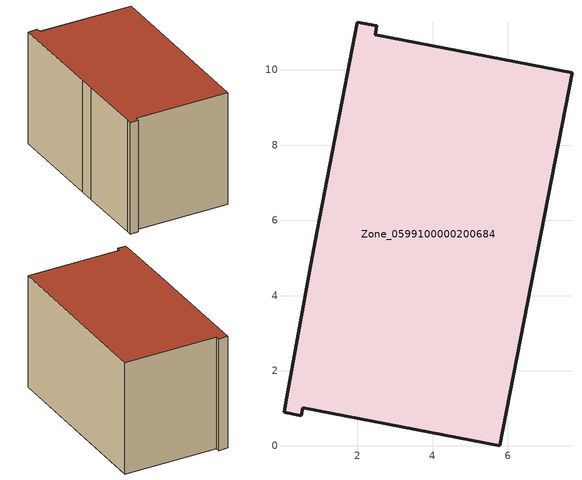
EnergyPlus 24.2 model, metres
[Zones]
Zone_0599100000200684
 floor ground (C_G): 2.48,10.93 7.71,9.92 5.79,0 0.55,1.01 0.51,0.8 0.05,0.89 0.09,1.15 0.75,4.82 0.93,5.74 1.99,11.27 2.52,11.17 z0
 wall outside (C_F): 2.52,11.17 1.99,11.27 0.93,5.74 0.75,4.82 0.09,1.15 0.05,0.89 0.51,0.8 0.55,1.01 5.79,0 7.71,9.92 2.48,10.93 2.52,11.17 z0:6.55
 roof outside (C_R): 7.71,9.92 2.48,10.93 2.52,11.17 1.99,11.27 0.93,5.74 0.75,4.82 0.09,1.15 0.05,0.89 0.51,0.8 0.55,1.01 5.79,0 z6.55
[BUILDING]
Pand.0599100000200684: North Axis=0; Terrain=City; Loads Convergence Tolerance Value=0.04; Temperature Convergence Tolerance Value=0.4; Solar Distribution=FullExterior; Maximum Number of Warmup Days=25; Minimum Number of Warmup Days=1
[Site:Location]
Rotterdam.The.Hague.AP_ZH_NLD Design_Conditions: Latitude=51.96; Longitude=4.45; Time Zone=1; Elevation=-4.5
[SITE:GROUNDTEMPERATURE:BUILDINGSURFACE]
18, 18, 18, 18, 18, 18, 18, 18, 18, 18, 18, 18
[MATERIAL] Thermal Absorptance=0.9; Solar Absorptance=0.7; Visible Absorptance=0.7
Name | Roughness | Thickness | Conductivity | Density | Specific Heat
G.TC.1992-2005 | MediumSmooth | 0.15 | 0.06 | 540 | 1210
F.TC.1992-2005 | Rough | 0.3 | 0.12 | 1920 | 840
R.TC.1992-2005 | MediumRough | 0.2 | 0.08 | 1500 | 1000
[CONSTRUCTION]
C_G: G.TC.1992-2005
C_F: F.TC.1992-2005
C_R: R.TC.1992-2005
[ZONE]
Zone_0599100000200684: Type=1; Multiplier=1; Ceiling Height=Autocalculate; Volume=Autocalculate; Floor Area=autocalculate; Part of Total Floor Area=Yes
[ZONEINFILTRATION:DESIGNFLOWRATE]
Infil_Zone_0599100000200684: Zone or ZoneList or Space or SpaceList=Zone_0599100000200684; Schedule=AlwaysOn; Design Flow Rate Calculation Method=Flow/Area; Flow Rate per Floor Area=0.0015; Constant Term Coefficient=1; Temperature Term Coefficient=0; Velocity Term Coefficient=0; Velocity Squared Term Coefficient=0
[HVACTEMPLATE:ZONE:IDEALLOADSAIRSYSTEM]
Zone_0599100000200684: Maximum Heating Supply Air Temperature=50; Minimum Cooling Supply Air Temperature=13; Maximum Heating Supply Air Humidity Ratio=0.0156; Minimum Cooling Supply Air Humidity Ratio=0.0077; Heating Limit=NoLimit; Cooling Limit=NoLimit; Dehumidification Control Type=ConstantSensibleHeatRatio; Cooling Sensible Heat Ratio=0.7; Dehumidification Setpoint=60; Humidification Control Type=None; Humidification Setpoint=30; Outdoor Air Method=None; Outdoor Air Flow Rate per Person=0.00944; Outdoor Air Flow Rate per Zone Floor Area=0; Outdoor Air Flow Rate per Zone=0; Demand Controlled Ventilation Type=None; Outdoor Air Economizer Type=NoEconomizer; Heat Recovery Type=None; Sensible Heat Recovery Effectiveness=0.7; Latent Heat Recovery Effectiveness=0.65
[ZONECONTROL:THERMOSTAT]
ThermostatControl_Zone_0599100000200684: Zone or ZoneList=Zone_0599100000200684; Control Type Schedule=DualSetpointControlType; Control 1=Thermostat_Zone_0599100000200684; Temperature Difference Between Cutout And Setpoint=0
[THERMOSTATSETPOINT:DUALSETPOINT]
Thermostat_Zone_0599100000200684: Heating Setpoint Temperature Schedule=HeatingSetpoint_Zone_0599100000200684; Cooling Setpoint Temperature Schedule=CoolingSetpoint_Zone_0599100000200684
[SCHEDULE:COMPACT]
HeatingSetpoint_Zone_0599100000200684: Through: 12/31, For: AllDays, Until: 24:00, 21
CoolingSetpoint_Zone_0599100000200684: Through: 12/31, For: AllDays, Until: 24:00, 24
DualSetpointControlType: Through: 12/31, For: AllDays, Until: 24:00, 4
AlwaysOn: Through: 12/31, For: AllDays, Until: 24:00, 1
